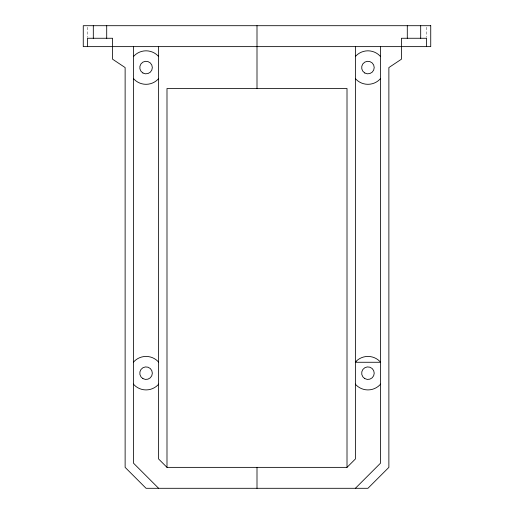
<?xml version="1.0" encoding="UTF-8"?>
<svg xmlns="http://www.w3.org/2000/svg" width="514" height="514" viewBox="0 0 514 514"><rect width="100%" height="100%" fill="white"/><g stroke="black" fill="none" stroke-linecap="round" stroke-linejoin="round"><path stroke-width="0.39" stroke-dasharray="2.57 1.93" d="M426.549 27.248L426.549 37.329M87.451 27.248L87.451 37.329"/><path stroke-width="0.77" d="M133.499 56.662L134.218 55.724A16.744 16.744 0 0 1 157.901 55.724L158.62 56.662M158.62 78.469L157.901 79.407A16.744 16.744 0 0 1 134.218 79.407L133.499 78.469M355.38 56.662L356.099 55.724A16.744 16.744 0 0 1 379.782 55.724L380.501 56.662M133.499 362.267L134.218 361.329A16.744 16.744 0 0 1 157.901 361.329L158.62 362.267M380.501 78.469L379.782 79.407A16.744 16.744 0 0 1 356.099 79.407L355.38 78.469M158.62 384.08L157.901 385.012A16.744 16.744 0 0 1 134.218 385.012L133.499 384.08M380.501 384.08L379.782 385.012A16.744 16.744 0 0 1 356.099 385.012L355.38 384.08M158.62 46.633L158.62 458.996L166.992 467.367L347.008 467.367L355.38 458.996L355.38 46.633M355.38 488.3L380.501 463.178L380.501 46.633M158.62 488.3L133.499 463.178L133.499 46.633M426.549 46.633L426.549 38.261L401.434 38.261L401.434 59.194L388.873 67.565L388.873 467.367L367.94 488.3L146.06 488.3L125.127 467.367L125.127 67.565L112.566 59.194L112.566 38.261L87.451 38.261L87.451 46.633M420.69 25.7L420.69 38.261M407.294 25.7L407.294 38.261M347.008 467.367L347.008 88.498L166.992 88.498L166.992 467.367M257 25.7L257 88.498M257 467.367L257 488.3M106.706 25.7L106.706 38.261M93.31 25.7L93.31 38.261M356.099 361.329L355.38 362.267L380.501 362.267L379.782 361.329A16.744 16.744 0 0 0 356.099 361.329M430.738 25.7L83.262 25.7L83.262 46.633L430.738 46.633L430.738 25.7M364.799 73.001A6.277 6.277 0 0 0 374.218 67.565A6.277 6.277 0 0 0 364.799 62.123A6.277 6.277 0 0 0 364.799 73.001M364.799 378.612A6.277 6.277 0 0 0 374.218 373.17A6.277 6.277 0 0 0 364.799 367.735A6.277 6.277 0 0 0 364.799 378.612M142.918 378.612A6.277 6.277 0 0 0 152.337 373.17A6.277 6.277 0 0 0 142.918 367.735A6.277 6.277 0 0 0 142.918 378.612M142.918 73.001A6.277 6.277 0 0 0 152.337 67.565A6.277 6.277 0 0 0 142.918 62.123A6.277 6.277 0 0 0 142.918 73.001"/></g></svg>
